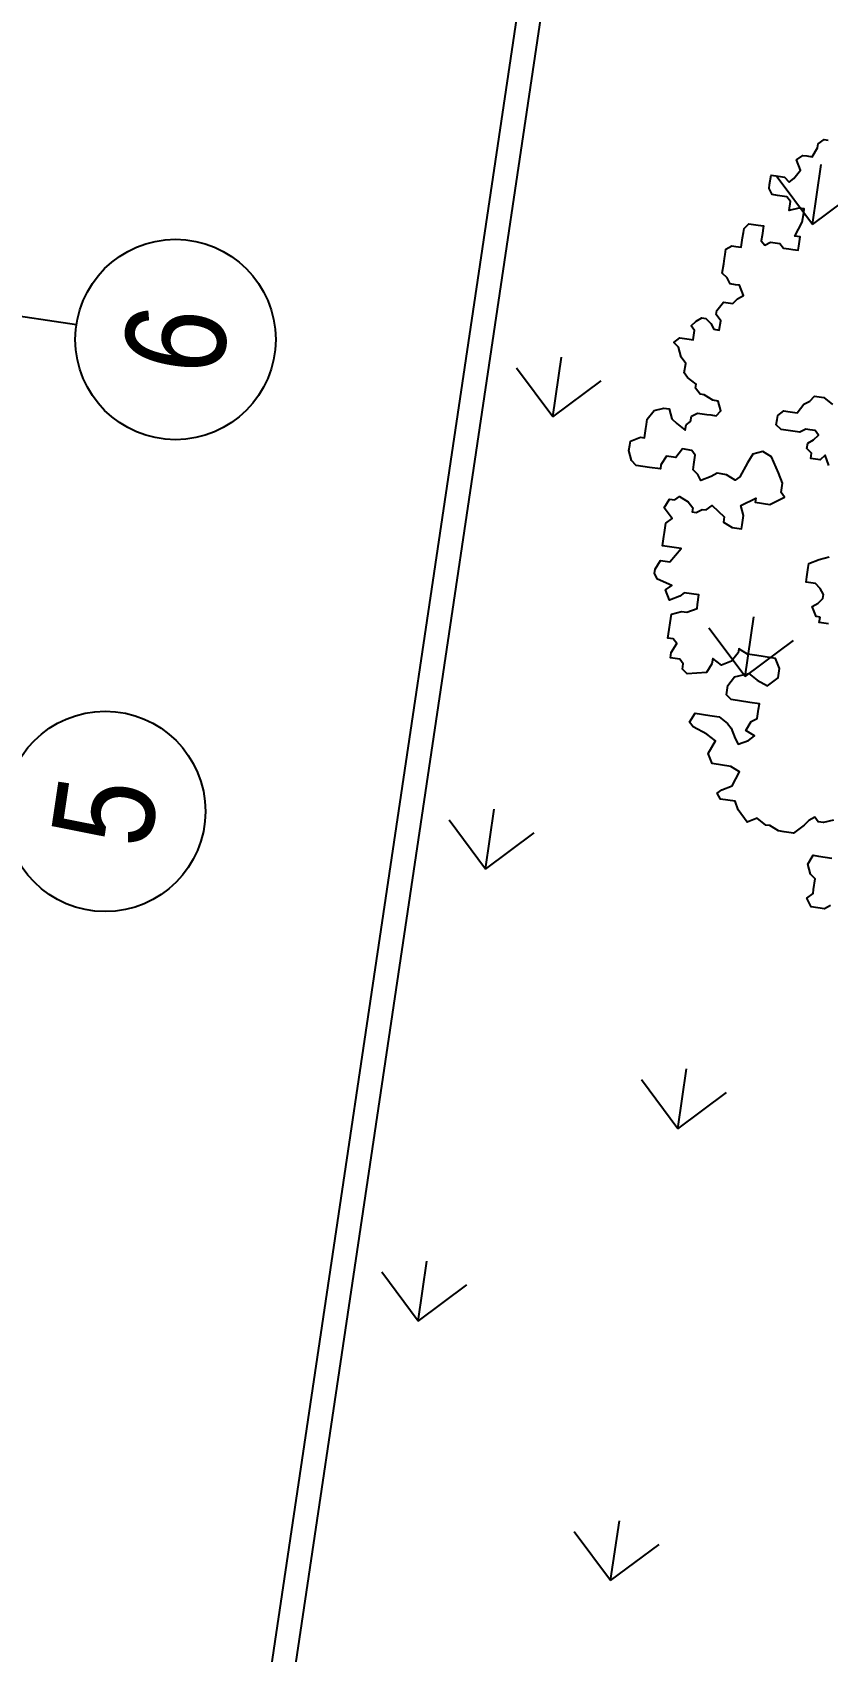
# Model space of a CAD drawing. Header units: millimetres. Extents: x 338 to 506, y 179 to 335.
# Drawn here: x 458.06 to 463.07, y 226.71 to 236.89 of the extents above; entities that cross this region are included whole.
import ezdxf
from ezdxf.enums import TextEntityAlignment as Align

# ---------------------------------------------------------------- set-up
doc = ezdxf.new("R2010")
doc.units = ezdxf.units.MM
doc.linetypes.add('CENTER', pattern=[2, 1.25, -0.25, 0.25, -0.25])
doc.linetypes.add('DASHED2', pattern=[0.375, 0.25, -0.125])
for name, color, linetype in [('ANDEN', 251, 'Continuous'), ('ARBOL-TOP', 3, 'Continuous'), ('EJES_DE_COLUMNA', 255, 'DASHED2'), ('MUROS', 32, 'Continuous')]:
    doc.layers.add(name, color=color, linetype=linetype)
doc.styles.add('TECHNIC', font='txt')

# ---------------------------------------------------------------- blocks, each defined once
blk = doc.blocks.new('*X965')
at = {"color": 0}
for p, q in [((56.465, 32.933), (56.735, 33.203)), ((59.339, 32.933), (59.609, 33.203)), ((62.213, 32.933), (62.482, 33.203)), ((56.465, 32.933), (56.735, 32.664)), ((56.465, 32.933), (56.846, 32.933)), ((59.339, 32.933), (59.609, 32.664)), ((59.339, 32.933), (59.72, 32.933)), ((62.213, 32.933), (62.482, 32.664)), ((62.213, 32.933), (62.594, 32.933)), ((55.029, 31.496), (55.298, 31.766)), ((57.902, 31.496), (58.172, 31.766)), ((60.776, 31.496), (61.045, 31.766)), ((63.65, 31.496), (63.919, 31.766)), ((55.029, 31.496), (55.298, 31.227)), ((55.029, 31.496), (55.41, 31.496)), ((57.902, 31.496), (58.172, 31.227)), ((57.902, 31.496), (58.283, 31.496)), ((60.776, 31.496), (61.045, 31.227)), ((60.776, 31.496), (61.157, 31.496)), ((63.65, 31.496), (63.919, 31.227)), ((63.65, 31.496), (64.031, 31.496))]:
    blk.add_line(p, q, dxfattribs=at)
blk = doc.blocks.new('ARBOLITO')
at = {"linetype": 'ByBlock'}
for points in [[(461.9159, 68.9761), (461.9076, 68.9906), (461.8931, 69.0135), (461.8785, 69.0197), (461.864, 69.0135), (461.8577, 68.9989), (461.8494, 68.9761), (461.8432, 68.9698), (461.8286, 68.9761), (461.8203, 68.9761), (461.8141, 68.9761), (461.8058, 68.9698), (461.7912, 68.9615), (461.785, 68.9698), (461.7767, 68.9761), (461.7767, 68.9844), (461.7767, 68.9989), (461.7705, 69.0052), (461.7559, 69.0052), (461.7476, 68.9906), (461.7331, 68.9906), (461.7268, 68.9761), (461.7268, 68.9698), (461.7102, 68.9698), (461.6894, 68.9698), (461.6811, 68.9761), (461.6749, 68.9906), (461.6749, 68.9989), (461.6749, 69.0052), (461.6894, 69.0135), (461.6957, 69.0135), (461.6957, 69.028), (461.6957, 69.0343), (461.6957, 69.0426), (461.704, 69.0571), (461.7185, 69.0633), (461.7268, 69.0633), (461.7331, 69.0488), (461.7414, 69.0426), (461.7559, 69.0343), (461.7559, 69.0426), (461.7621, 69.0488), (461.7621, 69.0571), (461.7705, 69.0633), (461.785, 69.0633), (461.7912, 69.0633), (461.7996, 69.0633), (461.8058, 69.0717), (461.7996, 69.0862), (461.7912, 69.0862), (461.7767, 69.0924), (461.7705, 69.0924), (461.7621, 69.1008), (461.7621, 69.107), (461.7476, 69.1153), (461.7414, 69.1215), (461.7414, 69.1361), (461.7331, 69.1444), (461.7268, 69.1589), (461.7185, 69.1652), (461.7268, 69.1735), (461.7414, 69.1735), (461.7476, 69.1735), (461.7476, 69.188), (461.7414, 69.1943), (461.7476, 69.2026), (461.7559, 69.2088), (461.7621, 69.2088), (461.7705, 69.2026), (461.7767, 69.1943), (461.785, 69.1943), (461.785, 69.2088), (461.7767, 69.2171), (461.7767, 69.2233), (461.785, 69.2379), (461.7996, 69.2379), (461.8058, 69.2462), (461.8141, 69.2524), (461.8058, 69.267), (461.7996, 69.267), (461.7912, 69.267), (461.785, 69.2753), (461.7767, 69.2815), (461.7767, 69.2961), (461.7767, 69.3044), (461.7767, 69.3106), (461.7767, 69.3189), (461.785, 69.3252), (461.7912, 69.3252), (461.7996, 69.3252), (461.7996, 69.3397), (461.7996, 69.348), (461.7996, 69.3543), (461.8058, 69.3626), (461.8203, 69.3626), (461.8286, 69.3626), (461.8286, 69.348), (461.8286, 69.3397), (461.8349, 69.3335), (461.8432, 69.3397), (461.8577, 69.3397), (461.864, 69.3335), (461.8723, 69.3335), (461.8785, 69.3335), (461.8868, 69.3335), (461.8868, 69.3397), (461.8868, 69.3543), (461.8785, 69.3543), (461.8868, 69.3771), (461.8868, 69.3917), (461.8868, 69.3979), (461.8785, 69.3979), (461.864, 69.3917), (461.864, 69.4062), (461.8577, 69.4124), (461.8432, 69.4124), (461.8349, 69.4124), (461.8286, 69.4207), (461.8286, 69.427), (461.8286, 69.4415), (461.8432, 69.4415), (461.8494, 69.4415), (461.8577, 69.4353), (461.864, 69.4415), (461.8723, 69.4561), (461.864, 69.4706), (461.8723, 69.4789), (461.8785, 69.4789), (461.8868, 69.4789), (461.8931, 69.4935), (461.8931, 69.4997), (461.9014, 69.508), (461.9076, 69.508)], [(462.0842, 68.3444), (462.0759, 68.3382), (462.0551, 68.3382), (462.0468, 68.3506), (462.0551, 68.3589), (462.0551, 68.3652), (462.0551, 68.3818), (462.0468, 68.388), (462.0406, 68.4026), (462.0468, 68.4171), (462.0551, 68.4171), (462.0759, 68.4171)], [(462.0697, 68.4753), (462.0551, 68.4691), (462.0468, 68.4691), (462.0406, 68.4753), (462.0323, 68.4691), (462.026, 68.4608), (462.0115, 68.4462), (461.997, 68.4462), (461.9886, 68.4462), (461.9741, 68.4524), (461.9679, 68.4524), (461.9533, 68.4608), (461.9388, 68.4524), (461.9221, 68.4691), (461.9159, 68.4815), (461.8931, 68.4815), (461.8868, 68.4899), (461.8931, 68.4961), (461.9076, 68.5044), (461.9159, 68.5273), (461.9014, 68.5335), (461.8723, 68.5335), (461.864, 68.548), (461.8723, 68.5688), (461.8577, 68.5771), (461.8349, 68.5854), (461.8286, 68.5917), (461.8349, 68.6062), (461.8577, 68.6062), (461.8723, 68.6062), (461.8868, 68.5979), (461.8931, 68.5917), (461.9014, 68.5771), (461.9076, 68.5688), (461.9221, 68.5771), (461.9305, 68.5854), (461.9159, 68.5917), (461.9221, 68.6062), (461.9305, 68.6124), (461.9305, 68.627), (461.9305, 68.6353), (461.9159, 68.6353), (461.8868, 68.6353), (461.8785, 68.6415), (461.8785, 68.6561), (461.8868, 68.6706), (461.9076, 68.6789), (461.9221, 68.6706), (461.9388, 68.6644), (461.9533, 68.6789), (461.9533, 68.6935), (461.945, 68.708), (461.9388, 68.708), (461.9159, 68.708), (461.9014, 68.708), (461.8868, 68.7143), (461.8868, 68.708), (461.8785, 68.6935), (461.864, 68.6852), (461.8494, 68.6935), (461.8494, 68.6852), (461.8432, 68.6706), (461.8141, 68.6644), (461.8058, 68.6706), (461.8058, 68.6789), (461.7996, 68.6852), (461.785, 68.6852), (461.785, 68.6935), (461.7912, 68.708), (461.785, 68.7143), (461.7767, 68.7143), (461.7767, 68.7517), (461.7912, 68.7579), (461.7996, 68.7579), (461.8141, 68.7662), (461.8141, 68.7724), (461.8141, 68.787), (461.7912, 68.787), (461.785, 68.7808), (461.7705, 68.7724), (461.7621, 68.787), (461.7705, 68.7953), (461.7476, 68.8015), (461.7414, 68.8098), (461.7414, 68.8161), (461.7476, 68.8306), (461.7621, 68.8306), (461.7767, 68.8535), (461.7621, 68.8535), (461.7476, 68.8535), (461.7476, 68.868), (461.7476, 68.8743), (461.7476, 68.8888), (461.7559, 68.8971), (461.7414, 68.9117), (461.7476, 68.9262), (461.7559, 68.9262), (461.7621, 68.9324), (461.7767, 68.9262), (461.785, 68.9179), (461.785, 68.9117), (461.7912, 68.9117), (461.7996, 68.9179), (461.8058, 68.9179), (461.8141, 68.9262), (461.8349, 68.9117), (461.8349, 68.9034), (461.8494, 68.8971), (461.864, 68.8971), (461.864, 68.9034), (461.864, 68.9179), (461.8577, 68.9324), (461.8785, 68.947), (461.8785, 68.9408), (461.9014, 68.9408), (461.9221, 68.9553), (461.9159, 68.9615), (461.9159, 68.9761), (461.9159, 68.9761)], [(461.9159, 68.9761), (461.9076, 68.9906), (461.8931, 69.0135), (461.8785, 69.0197), (461.864, 69.0135), (461.8577, 68.9989), (461.8494, 68.9761), (461.8432, 68.9698), (461.8286, 68.9761), (461.8203, 68.9761), (461.8141, 68.9761), (461.8058, 68.9698), (461.7912, 68.9615), (461.785, 68.9698), (461.7767, 68.9761), (461.7767, 68.9844), (461.7767, 68.9989), (461.7705, 69.0052), (461.7559, 69.0052), (461.7476, 68.9906), (461.7331, 68.9906), (461.7268, 68.9761), (461.7268, 68.9698), (461.7102, 68.9698), (461.6894, 68.9698), (461.6811, 68.9761), (461.6749, 68.9906), (461.6749, 68.9989), (461.6749, 69.0052), (461.6894, 69.0135), (461.6957, 69.0135), (461.6957, 69.028), (461.6957, 69.0343), (461.6957, 69.0426), (461.704, 69.0571), (461.7185, 69.0633), (461.7268, 69.0633), (461.7331, 69.0488), (461.7414, 69.0426), (461.7559, 69.0343), (461.7559, 69.0426), (461.7621, 69.0488), (461.7621, 69.0571), (461.7705, 69.0633), (461.785, 69.0633), (461.7912, 69.0633), (461.7996, 69.0633), (461.8058, 69.0717), (461.7996, 69.0862), (461.7912, 69.0862), (461.7767, 69.0924), (461.7705, 69.0924), (461.7621, 69.1008), (461.7621, 69.107), (461.7476, 69.1153), (461.7414, 69.1215), (461.7414, 69.1361), (461.7331, 69.1444), (461.7268, 69.1589), (461.7185, 69.1652), (461.7268, 69.1735), (461.7414, 69.1735), (461.7476, 69.1735), (461.7476, 69.188), (461.7414, 69.1943), (461.7476, 69.2026), (461.7559, 69.2088), (461.7621, 69.2088), (461.7705, 69.2026), (461.7767, 69.1943), (461.785, 69.1943), (461.785, 69.2088), (461.7767, 69.2171), (461.7767, 69.2233), (461.785, 69.2379), (461.7996, 69.2379), (461.8058, 69.2462), (461.8141, 69.2524), (461.8058, 69.267), (461.7996, 69.267), (461.7912, 69.267), (461.785, 69.2753), (461.7767, 69.2815), (461.7767, 69.2961), (461.7767, 69.3044), (461.7767, 69.3106), (461.7767, 69.3189), (461.785, 69.3252), (461.7912, 69.3252), (461.7996, 69.3252), (461.7996, 69.3397), (461.7996, 69.348), (461.7996, 69.3543), (461.8058, 69.3626), (461.8203, 69.3626), (461.8286, 69.3626), (461.8286, 69.348), (461.8286, 69.3397), (461.8349, 69.3335), (461.8432, 69.3397), (461.8577, 69.3397), (461.864, 69.3335), (461.8723, 69.3335), (461.8785, 69.3335), (461.8868, 69.3335), (461.8868, 69.3397), (461.8868, 69.3543), (461.8785, 69.3543), (461.8868, 69.3771), (461.8868, 69.3917), (461.8868, 69.3979), (461.8785, 69.3979), (461.864, 69.3917), (461.864, 69.4062), (461.8577, 69.4124), (461.8432, 69.4124), (461.8349, 69.4124), (461.8286, 69.4207), (461.8286, 69.427), (461.8286, 69.4415), (461.8432, 69.4415), (461.8494, 69.4415), (461.8577, 69.4353), (461.864, 69.4415), (461.8723, 69.4561), (461.864, 69.4706), (461.8723, 69.4789), (461.8785, 69.4789), (461.8868, 69.4789), (461.8931, 69.4935), (461.8931, 69.4997), (461.9014, 69.508), (461.9076, 69.508)], [(462.0842, 68.3444), (462.0759, 68.3382), (462.0551, 68.3382), (462.0468, 68.3506), (462.0551, 68.3589), (462.0551, 68.3652), (462.0551, 68.3818), (462.0468, 68.388), (462.0406, 68.4026), (462.0468, 68.4171), (462.0551, 68.4171), (462.0759, 68.4171)], [(462.0697, 68.4753), (462.0551, 68.4691), (462.0468, 68.4691), (462.0406, 68.4753), (462.0323, 68.4691), (462.026, 68.4608), (462.0115, 68.4462), (461.997, 68.4462), (461.9886, 68.4462), (461.9741, 68.4524), (461.9679, 68.4524), (461.9533, 68.4608), (461.9388, 68.4524), (461.9221, 68.4691), (461.9159, 68.4815), (461.8931, 68.4815), (461.8868, 68.4899), (461.8931, 68.4961), (461.9076, 68.5044), (461.9159, 68.5273), (461.9014, 68.5335), (461.8723, 68.5335), (461.864, 68.548), (461.8723, 68.5688), (461.8577, 68.5771), (461.8349, 68.5854), (461.8286, 68.5917), (461.8349, 68.6062), (461.8577, 68.6062), (461.8723, 68.6062), (461.8868, 68.5979), (461.8931, 68.5917), (461.9014, 68.5771), (461.9076, 68.5688), (461.9221, 68.5771), (461.9305, 68.5854), (461.9159, 68.5917), (461.9221, 68.6062), (461.9305, 68.6124), (461.9305, 68.627), (461.9305, 68.6353), (461.9159, 68.6353), (461.8868, 68.6353), (461.8785, 68.6415), (461.8785, 68.6561), (461.8868, 68.6706), (461.9076, 68.6789), (461.9221, 68.6706), (461.9388, 68.6644), (461.9533, 68.6789), (461.9533, 68.6935), (461.945, 68.708), (461.9388, 68.708), (461.9159, 68.708), (461.9014, 68.708), (461.8868, 68.7143), (461.8868, 68.708), (461.8785, 68.6935), (461.864, 68.6852), (461.8494, 68.6935), (461.8494, 68.6852), (461.8432, 68.6706), (461.8141, 68.6644), (461.8058, 68.6706), (461.8058, 68.6789), (461.7996, 68.6852), (461.785, 68.6852), (461.785, 68.6935), (461.7912, 68.708), (461.785, 68.7143), (461.7767, 68.7143), (461.7767, 68.7517), (461.7912, 68.7579), (461.7996, 68.7579), (461.8141, 68.7662), (461.8141, 68.7724), (461.8141, 68.787), (461.7912, 68.787), (461.785, 68.7808), (461.7705, 68.7724), (461.7621, 68.787), (461.7705, 68.7953), (461.7476, 68.8015), (461.7414, 68.8098), (461.7414, 68.8161), (461.7476, 68.8306), (461.7621, 68.8306), (461.7767, 68.8535), (461.7621, 68.8535), (461.7476, 68.8535), (461.7476, 68.868), (461.7476, 68.8743), (461.7476, 68.8888), (461.7559, 68.8971), (461.7414, 68.9117), (461.7476, 68.9262), (461.7559, 68.9262), (461.7621, 68.9324), (461.7767, 68.9262), (461.785, 68.9179), (461.785, 68.9117), (461.7912, 68.9117), (461.7996, 68.9179), (461.8058, 68.9179), (461.8141, 68.9262), (461.8349, 68.9117), (461.8349, 68.9034), (461.8494, 68.8971), (461.864, 68.8971), (461.864, 68.9034), (461.864, 68.9179), (461.8577, 68.9324), (461.8785, 68.947), (461.8785, 68.9408), (461.9014, 68.9408), (461.9221, 68.9553), (461.9159, 68.9615), (461.9159, 68.9761)], [(461.9824, 69.0135), (461.9741, 69.028), (461.9679, 69.0197), (461.9533, 69.0197), (461.9533, 69.028), (461.945, 69.0343), (461.945, 69.0426), (461.9533, 69.0488), (461.9595, 69.0571), (461.9533, 69.0633), (461.945, 69.0633), (461.9388, 69.0633), (461.9305, 69.0571), (461.9159, 69.0571), (461.9014, 69.0571), (461.8931, 69.0633), (461.8931, 69.0717), (461.8931, 69.0779), (461.9014, 69.0862), (461.9076, 69.0862), (461.9221, 69.0862), (461.9305, 69.1008), (461.9388, 69.107), (461.945, 69.1153), (461.9595, 69.1153), (461.9741, 69.107)], [(461.9824, 69.0135), (461.9741, 69.028), (461.9679, 69.0197), (461.9533, 69.0197), (461.9533, 69.028), (461.945, 69.0343), (461.945, 69.0426), (461.9533, 69.0488), (461.9595, 69.0571), (461.9533, 69.0633), (461.945, 69.0633), (461.9388, 69.0633), (461.9305, 69.0571), (461.9159, 69.0571), (461.9014, 69.0571), (461.8931, 69.0633), (461.8931, 69.0717), (461.8931, 69.0779), (461.9014, 69.0862), (461.9076, 69.0862), (461.9221, 69.0862), (461.9305, 69.1008), (461.9388, 69.107), (461.945, 69.1153), (461.9595, 69.1153), (461.9741, 69.107)], [(462.0032, 68.7808), (461.997, 68.7808), (461.9886, 68.7953), (461.997, 68.8015), (462.0032, 68.8098), (462.0032, 68.8161), (461.997, 68.8244), (461.9886, 68.8306), (461.9741, 68.8306), (461.9741, 68.8389), (461.9741, 68.8535), (461.9741, 68.8597), (461.9886, 68.868), (462.0032, 68.8743)], [(462.0177, 68.7724), (462.0032, 68.7724), (462.0032, 68.7808), (462.0032, 68.7808)], [(462.0032, 68.7808), (461.997, 68.7808), (461.9886, 68.7953), (461.997, 68.8015), (462.0032, 68.8098), (462.0032, 68.8161), (461.997, 68.8244), (461.9886, 68.8306), (461.9741, 68.8306), (461.9741, 68.8389), (461.9741, 68.8535), (461.9741, 68.8597), (461.9886, 68.868), (462.0032, 68.8743)], [(462.0177, 68.7724), (462.0032, 68.7724), (462.0032, 68.7808)]]:
    blk.add_lwpolyline(points, dxfattribs=at)
blk = doc.blocks.new('EJES_ESTRUCTURALES')
at = {"layer": 'EJES_DE_COLUMNA', "color": 9, "linetype": 'CENTER'}
blk.add_line((693.56628, 131.2663), (693.56628, 199.7363), dxfattribs=at)
at = {"layer": 'EJES_DE_COLUMNA', "color": 9, "linetype": 'Continuous'}
for centre in [(690.56628, 130.6363), (693.56628, 130.6363)]:
    blk.add_circle(centre, 0.63, dxfattribs=at)
at = {"layer": 'EJES_DE_COLUMNA', "color": 1, "style": 'TECHNIC'}
for s, p in [('5', (690.56628, 130.6363)), ('6', (693.56628, 130.6363))]:
    blk.add_text(s, height=0.63, dxfattribs=at).set_placement(p, align=Align.MIDDLE)
blk = doc.blocks.new('A$C7152A42C')
at = {"layer": 'ANDEN'}
for points in [[(122.05847, 33.52703), (122.05847, 2.91598), (35.6068, 17.59263), (35.6068, 33.52703)], [(121.90847, 33.37703), (121.90847, 3.09359), (35.7568, 17.71931), (35.7568, 33.37703)]]:
    blk.add_lwpolyline(points, close=True, dxfattribs=at)
at = {"layer": 'ANDEN', "color": 251, "linetype": 'Continuous'}
blk.add_blockref('*X965', (0, 0), dxfattribs=at)
at = {"layer": 'ARBOL-TOP', "color": 3, "linetype": 'ByBlock', "xscale": 4.090679926752369, "yscale": 4.090679926752369, "zscale": 4.090679926752369, "rotation": 270}
blk.add_blockref('ARBOLITO', (-220.14418, 1920.99168), dxfattribs=at)
at = {"layer": 'EJES_DE_COLUMNA'}
blk.add_blockref('EJES_ESTRUCTURALES', (-631.22088, -95.28525), dxfattribs=at)

msp = doc.modelspace()

# ---------------------------------------------------------------- block references
at = {"layer": 'MUROS', "color": 32, "rotation": 81.53046525965426}
msp.add_blockref('A$C7152A42C', (484.748, 168.084), dxfattribs=at)

doc.saveas('drawing.dxf')
